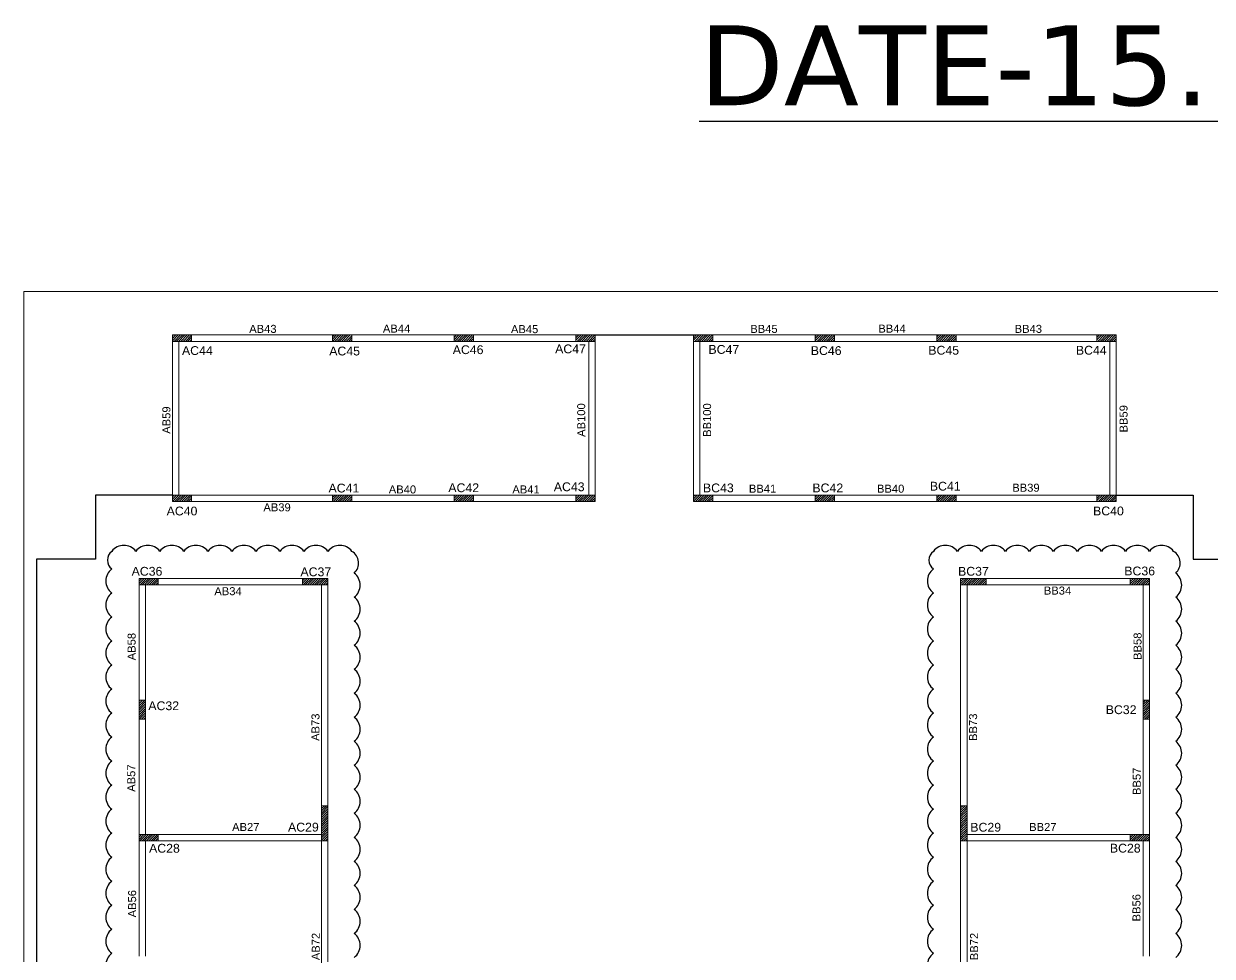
# Model space of a CAD drawing. Header units: metres. Extents: x 325532 to 399782, y -1599007 to -1538150.
# Drawn here: x 325532 to 362652, y -1567267 to -1538150 of the extents above; entities that cross this region are included whole.
import ezdxf
from ezdxf.enums import TextEntityAlignment as Align

# ---------------------------------------------------------------- set-up
doc = ezdxf.new("R2010")
doc.units = ezdxf.units.M
doc.header["$LTSCALE"] = 15
doc.header["$MEASUREMENT"] = 0
for name, color, linetype, lineweight in [('BEAM NO_ASC', 7, 'Continuous', 20), ('BEAM SECTION_ASC', 10, 'Continuous', 9), ('BEAM_ASC', 1, 'Continuous', 20), ('COLUMN STOP_ASC', 122, 'Continuous', 20), ('NEW COLUMN NO._ ASC', 7, 'Continuous', 25), ('VIEWPORT_ASC', 6, 'Continuous', 15)]:
    doc.layers.add(name, color=color, linetype=linetype, lineweight=lineweight)
doc.layers.add('BORDER_ASC', color=4, linetype='Continuous')
doc.styles.add('3 MM', font='verdana.ttf', dxfattribs={"height": 3})
doc.styles.add('STANDERD ASC', font='swiss.ttf', dxfattribs={"height": 250})

msp = doc.modelspace()

# ---------------------------------------------------------------- linework, layer by layer
at = {"layer": 'BEAM SECTION_ASC', "color": 6, "lineweight": -3}
for centre, radius, start, end in [((328657.6, -1554905.2), 468.8, 36.8699, 143.1301), ((329407.6, -1554905.2), 468.8, 36.8699, 143.1301), ((330157.6, -1554905.2), 468.8, 36.8699, 143.1301), ((330907.6, -1554905.2), 468.8, 36.8699, 143.1301), ((331657.6, -1554905.2), 468.8, 36.8699, 143.1301), ((332407.6, -1554905.2), 468.8, 36.8699, 143.1301), ((333157.6, -1554905.2), 468.8, 36.8699, 143.1301), ((333907.6, -1554905.2), 468.8, 36.8699, 143.1301), ((334657.6, -1554905.2), 468.8, 36.8699, 143.1301), ((335407.6, -1554905.2), 468.8, 36.8699, 143.1301), ((354317.6, -1554905.2), 468.8, 36.8699, 143.1301), ((355067.6, -1554905.2), 468.8, 36.8699, 143.1301), ((355817.6, -1554905.2), 468.8, 36.8699, 143.1301), ((356567.6, -1554905.2), 468.8, 36.8699, 143.1301), ((357317.6, -1554905.2), 468.8, 36.8699, 143.1301), ((358067.6, -1554905.2), 468.8, 36.8699, 143.1301), ((358817.6, -1554905.2), 468.8, 36.8699, 143.1301), ((359567.6, -1554905.2), 468.8, 36.8699, 143.1301), ((360317.6, -1554905.2), 468.8, 36.8699, 143.1301), ((361067.6, -1554905.2), 468.8, 36.8699, 143.1301), ((328489.2, -1554899.5), 344.3, 126.8699, 233.1301), ((335561.8, -1554990.4), 427.7, 312.66734, 58.92755), ((354149.2, -1554899.5), 344.3, 126.8699, 233.1301), ((361221.8, -1554990.4), 427.7, 312.66734, 58.92755), ((328563.8, -1555549.9), 468.8, 126.8699, 233.1301), ((335570.5, -1555679.9), 468.8, 306.8699, 53.1301), ((354223.8, -1555549.9), 468.8, 126.8699, 233.1301), ((361230.4, -1555679.9), 468.8, 306.8699, 53.1301), ((328563.8, -1556299.9), 468.8, 126.8699, 233.1301), ((354223.8, -1556299.9), 468.8, 126.8699, 233.1301), ((335570.5, -1556429.9), 468.8, 306.8699, 53.1301), ((361230.4, -1556429.9), 468.8, 306.8699, 53.1301), ((328563.8, -1557049.9), 468.8, 126.8699, 233.1301), ((354223.8, -1557049.9), 468.8, 126.8699, 233.1301), ((335570.5, -1557179.9), 468.8, 306.8699, 53.1301), ((361230.4, -1557179.9), 468.8, 306.8699, 53.1301), ((328563.8, -1557799.9), 468.8, 126.8699, 233.1301), ((354223.8, -1557799.9), 468.8, 126.8699, 233.1301), ((335570.5, -1557929.9), 468.8, 306.8699, 53.1301), ((361230.4, -1557929.9), 468.8, 306.8699, 53.1301), ((328563.8, -1558549.9), 468.8, 126.8699, 233.1301), ((354223.8, -1558549.9), 468.8, 126.8699, 233.1301), ((335570.5, -1558679.9), 468.8, 306.8699, 53.1301), ((361230.4, -1558679.9), 468.8, 306.8699, 53.1301), ((328563.8, -1559299.9), 468.8, 126.8699, 233.1301), ((354223.8, -1559299.9), 468.8, 126.8699, 233.1301), ((335570.5, -1559429.9), 468.8, 306.8699, 53.1301), ((361230.4, -1559429.9), 468.8, 306.8699, 53.1301), ((328563.8, -1560049.9), 468.8, 126.8699, 233.1301), ((354223.8, -1560049.9), 468.8, 126.8699, 233.1301), ((335570.5, -1560179.9), 468.8, 306.8699, 53.1301), ((361230.4, -1560179.9), 468.8, 306.8699, 53.1301), ((328563.8, -1560799.9), 468.8, 126.8699, 233.1301), ((354223.8, -1560799.9), 468.8, 126.8699, 233.1301), ((335570.5, -1560929.9), 468.8, 306.8699, 53.1301), ((361230.4, -1560929.9), 468.8, 306.8699, 53.1301), ((328563.8, -1561549.9), 468.8, 126.8699, 233.1301), ((354223.8, -1561549.9), 468.8, 126.8699, 233.1301), ((335570.5, -1561679.9), 468.8, 306.8699, 53.1301), ((361230.4, -1561679.9), 468.8, 306.8699, 53.1301), ((328563.8, -1562299.9), 468.8, 126.8699, 233.1301), ((354223.8, -1562299.9), 468.8, 126.8699, 233.1301), ((335570.5, -1562429.9), 468.8, 306.8699, 53.1301), ((361230.4, -1562429.9), 468.8, 306.8699, 53.1301), ((328563.8, -1563049.9), 468.8, 126.8699, 233.1301), ((354223.8, -1563049.9), 468.8, 126.8699, 233.1301), ((335570.5, -1563179.9), 468.8, 306.8699, 53.1301), ((361230.4, -1563179.9), 468.8, 306.8699, 53.1301), ((328563.8, -1563799.9), 468.8, 126.8699, 233.1301), ((354223.8, -1563799.9), 468.8, 126.8699, 233.1301), ((335570.5, -1563929.9), 468.8, 306.8699, 53.1301), ((361230.4, -1563929.9), 468.8, 306.8699, 53.1301), ((328563.8, -1564549.9), 468.8, 126.8699, 233.1301), ((354223.8, -1564549.9), 468.8, 126.8699, 233.1301), ((335570.5, -1564679.9), 468.8, 306.8699, 53.1301), ((361230.4, -1564679.9), 468.8, 306.8699, 53.1301), ((328563.8, -1565299.9), 468.8, 126.8699, 233.1301), ((354223.8, -1565299.9), 468.8, 126.8699, 233.1301), ((335570.5, -1565429.9), 468.8, 306.8699, 53.1301), ((361230.4, -1565429.9), 468.8, 306.8699, 53.1301), ((328563.8, -1566049.9), 468.8, 126.8699, 233.1301), ((354223.8, -1566049.9), 468.8, 126.8699, 233.1301), ((335570.5, -1566179.9), 468.8, 306.8699, 53.1301), ((361230.4, -1566179.9), 468.8, 306.8699, 53.1301), ((328563.8, -1566799.9), 468.8, 126.8699, 233.1301), ((354223.8, -1566799.9), 468.8, 126.8699, 233.1301), ((335570.5, -1566929.9), 468.8, 306.8699, 53.1301), ((361230.4, -1566929.9), 468.8, 306.8699, 53.1301), ((328563.8, -1567549.9), 468.8, 126.8699, 233.1301), ((354223.8, -1567549.9), 468.8, 126.8699, 233.1301)]:
    msp.add_arc(centre, radius, start, end, dxfattribs=at)
at = {"layer": 'BEAM_ASC'}
for p, q in [((330776.1, -1547867, -4047.6), (335176.1, -1547867, -4047.6)), ((335776.1, -1547867, -4047.6), (338976.1, -1547867, -4047.6)), ((339576.1, -1547867, -4047.6), (342776.1, -1547867, -4047.6)), ((350251.1, -1547867, -4047.6), (347051.1, -1547867, -4047.6)), ((354051.1, -1547867, -4047.6), (350851.1, -1547867, -4047.6)), ((359051.1, -1547867, -4047.6), (354651.1, -1547867, -4047.6)), ((330176.1, -1552867, -4047.6), (330176.2, -1548067, -4047.6)), ((330376.1, -1552867, -4047.6), (330376.2, -1548067, -4047.6)), ((330776.1, -1548067, -4047.6), (335176.1, -1548067, -4047.6)), ((335776.1, -1548067, -4047.6), (338976.1, -1548067, -4047.6)), ((339576.1, -1548067, -4047.6), (342776.1, -1548067, -4047.6)), ((343176.1, -1548067, -4047.6), (343176.1, -1552867, -4047.6)), ((343376.1, -1548067, -4047.6), (343376.1, -1552867, -4047.6)), ((346451.1, -1548067, -4047.6), (346451.1, -1552867, -4047.6)), ((346651.1, -1548067, -4047.6), (346651.1, -1552867, -4047.6)), ((350251.1, -1548067, -4047.6), (347051.1, -1548067, -4047.6)), ((354051.1, -1548067, -4047.6), (350851.1, -1548067, -4047.6)), ((359051.1, -1548067, -4047.6), (354651.1, -1548067, -4047.6)), ((359451.1, -1552867, -4047.6), (359450.9, -1548067, -4047.6)), ((359651.1, -1552867, -4047.6), (359650.9, -1548067, -4047.6)), ((330767.8, -1553067, -4047.6), (330767.8, -1552867, -4047.6)), ((330767.8, -1552867, -4047.6), (332976.1, -1552867, -4047.6)), ((332976.1, -1553067, -4047.6), (330767.8, -1553067, -4047.6)), ((335176.1, -1552867, -4047.6), (330776.1, -1552867, -4047.6)), ((335176.1, -1553067, -4047.6), (330776.1, -1553067, -4047.6)), ((338976.1, -1552867, -4047.6), (335776.1, -1552867, -4047.6)), ((338976.1, -1553067, -4047.6), (335776.1, -1553067, -4047.6)), ((342776.1, -1552867, -4047.6), (339576.1, -1552867, -4047.6)), ((342776.1, -1553067, -4047.6), (339576.1, -1553067, -4047.6)), ((347051.1, -1552867, -4047.6), (350251.1, -1552867, -4047.6)), ((347051.1, -1553067, -4047.6), (350251.1, -1553067, -4047.6)), ((350851.1, -1552867, -4047.6), (354051.1, -1552867, -4047.6)), ((350851.1, -1553067, -4047.6), (354051.1, -1553067, -4047.6)), ((354651.1, -1552867, -4047.6), (359051.1, -1552867, -4047.6)), ((354651.1, -1553067, -4047.6), (359051.1, -1553067, -4047.6)), ((329133.6, -1559267, -4047.6), (329133.6, -1555667, -4047.6)), ((329333.6, -1559267, -4047.6), (329333.6, -1555667, -4047.6)), ((329733.6, -1555467, -4047.6), (334233.6, -1555467, -4047.6)), ((329733.6, -1555667, -4047.6), (334233.6, -1555667, -4047.6)), ((334833.6, -1562567.1, -4047.6), (334833.6, -1555667, -4047.6)), ((335033.6, -1562567.1, -4047.6), (335033.6, -1555667, -4047.6)), ((354793.6, -1562567.1, -4047.6), (354793.6, -1555667, -4047.6)), ((354993.6, -1562567.1, -4047.6), (354993.6, -1555667, -4047.6)), ((360093.6, -1555467, -4047.6), (355593.5, -1555467, -4047.6)), ((360093.6, -1555667, -4047.6), (355593.5, -1555667, -4047.6)), ((360493.6, -1559267, -4047.6), (360493.6, -1555667, -4047.6)), ((360693.6, -1559267, -4047.6), (360693.6, -1555667, -4047.6)), ((329133.6, -1563467, -4047.6), (329133.6, -1559867, -4047.6)), ((329333.6, -1563467, -4047.6), (329333.6, -1559867, -4047.6)), ((360493.6, -1563467, -4047.6), (360493.6, -1559867, -4047.6)), ((360693.6, -1563467, -4047.6), (360693.6, -1559867, -4047.6)), ((329733.6, -1563467, -4047.6), (334833.6, -1563467, -4047.6)), ((360093.5, -1563467, -4047.6), (354993.6, -1563467, -4047.6)), ((329133.6, -1567267, -4047.6), (329133.6, -1563667, -4047.6)), ((329333.6, -1567267, -4047.6), (329333.6, -1563667, -4047.6)), ((329733.6, -1563667, -4047.6), (334833.6, -1563667, -4047.6)), ((334833.6, -1571467.1, -4047.6), (334833.6, -1563667, -4047.6)), ((335033.6, -1571467.1, -4047.6), (335033.6, -1563667, -4047.6)), ((354793.6, -1571467.1, -4047.6), (354793.6, -1563667, -4047.6)), ((360093.5, -1563667, -4047.6), (354993.6, -1563667, -4047.6)), ((354993.6, -1571467.1, -4047.6), (354993.6, -1563667, -4047.6)), ((360493.6, -1567267, -4047.6), (360493.5, -1563667, -4047.6)), ((360693.6, -1567267, -4047.6), (360693.5, -1563667, -4047.6))]:
    msp.add_line(p, q, dxfattribs=at)
at = {"layer": 'BEAM_ASC', "color": 3, "lineweight": -3}
msp.add_line((332976.1, -1553067, -4047.6), (332976.1, -1553067, -4047.6), dxfattribs=at)
at = {"layer": 'BORDER_ASC', "color": 8, "lineweight": -3}
for p, q in [((343376.1, -1547867, -4047.6), (346451, -1547867, -4047.6)), ((330176.1, -1552867, -4047.6), (327768.6, -1552867, -4047.6)), ((327768.6, -1552867, -4047.6), (327768.6, -1554867, -4047.6)), ((359651, -1552867, -4047.6), (362058.6, -1552867, -4047.6)), ((362058.6, -1552867, -4047.6), (362058.5, -1554867, -4047.6)), ((327768.6, -1554867, -4047.6), (325928.6, -1554867, -4047.6)), ((325928.6, -1554867, -4047.6), (325928.6, -1580267, -4047.6)), ((362058.5, -1554867, -4047.6), (363898.5, -1554867, -4047.6))]:
    msp.add_line(p, q, dxfattribs=at)
at = {"layer": 'COLUMN STOP_ASC', "linetype": 'Continuous'}
for p, q in [((330176.1, -1547904.8, -4047.6), (330213.8, -1547867, -4047.6)), ((330176.1, -1547975.5, -4047.6), (330284.6, -1547867, -4047.6)), ((330176.1, -1548046.2, -4047.6), (330355.3, -1547867, -4047.6)), ((330226, -1548067, -4047.6), (330426, -1547867, -4047.6)), ((330296.7, -1548067, -4047.6), (330496.7, -1547867, -4047.6)), ((330367.4, -1548067, -4047.6), (330567.4, -1547867, -4047.6)), ((330438.1, -1548067, -4047.6), (330638.1, -1547867, -4047.6)), ((330508.8, -1548067, -4047.6), (330708.8, -1547867, -4047.6)), ((330579.5, -1548067, -4047.6), (330776.1, -1547870.5, -4047.6)), ((335176.1, -1547925.2, -4047.6), (335234.3, -1547867, -4047.6)), ((335176.1, -1547995.9, -4047.6), (335305, -1547867, -4047.6)), ((335176.1, -1548066.7, -4047.6), (335375.7, -1547867, -4047.6)), ((335246.4, -1548067, -4047.6), (335446.4, -1547867, -4047.6)), ((335317.1, -1548067, -4047.6), (335517.1, -1547867, -4047.6)), ((335387.8, -1548067, -4047.6), (335587.8, -1547867, -4047.6)), ((335458.5, -1548067, -4047.6), (335658.5, -1547867, -4047.6)), ((335529.3, -1548067, -4047.6), (335729.3, -1547867, -4047.6)), ((338976.1, -1547872.9, -4047.6), (338982, -1547867, -4047.6)), ((338976.1, -1547943.6, -4047.6), (339052.7, -1547867, -4047.6)), ((338976.1, -1548014.3, -4047.6), (339123.4, -1547867, -4047.6)), ((338994.1, -1548067, -4047.6), (339194.1, -1547867, -4047.6)), ((339064.8, -1548067, -4047.6), (339264.8, -1547867, -4047.6)), ((339135.5, -1548067, -4047.6), (339335.5, -1547867, -4047.6)), ((339206.2, -1548067, -4047.6), (339406.2, -1547867, -4047.6)), ((339276.9, -1548067, -4047.6), (339476.9, -1547867, -4047.6)), ((339347.6, -1548067, -4047.6), (339547.6, -1547867, -4047.6)), ((342776.1, -1547891.3, -4047.6), (342800.3, -1547867, -4047.6)), ((342776.1, -1547962, -4047.6), (342871, -1547867, -4047.6)), ((342776.1, -1548032.7, -4047.6), (342941.8, -1547867, -4047.6)), ((342812.5, -1548067, -4047.6), (343012.5, -1547867, -4047.6)), ((342883.2, -1548067, -4047.6), (343083.2, -1547867, -4047.6)), ((342953.9, -1548067, -4047.6), (343153.9, -1547867, -4047.6)), ((343024.6, -1548067, -4047.6), (343224.6, -1547867, -4047.6)), ((343095.3, -1548067, -4047.6), (343295.3, -1547867, -4047.6)), ((343166, -1548067, -4047.6), (343366, -1547867, -4047.6)), ((346451, -1547893.2, -4047.6), (346477.3, -1547867, -4047.6)), ((346451, -1547964, -4047.6), (346548, -1547867, -4047.6)), ((346451, -1548034.7, -4047.6), (346618.7, -1547867, -4047.6)), ((346489.4, -1548067, -4047.6), (346689.4, -1547867, -4047.6)), ((346560.1, -1548067, -4047.6), (346760.1, -1547867, -4047.6)), ((346630.8, -1548067, -4047.6), (346830.8, -1547867, -4047.6)), ((346701.5, -1548067, -4047.6), (346901.5, -1547867, -4047.6)), ((346772.3, -1548067, -4047.6), (346972.3, -1547867, -4047.6)), ((346843, -1548067, -4047.6), (347043, -1547867, -4047.6)), ((350251, -1547911.6, -4047.6), (350295.7, -1547867, -4047.6)), ((350251, -1547982.3, -4047.6), (350366.4, -1547867, -4047.6)), ((350251, -1548053, -4047.6), (350437.1, -1547867, -4047.6)), ((350307.8, -1548067, -4047.6), (350507.8, -1547867, -4047.6)), ((350378.5, -1548067, -4047.6), (350578.5, -1547867, -4047.6)), ((350449.2, -1548067, -4047.6), (350649.2, -1547867, -4047.6)), ((350519.9, -1548067, -4047.6), (350719.9, -1547867, -4047.6)), ((350590.6, -1548067, -4047.6), (350790.6, -1547867, -4047.6)), ((350661.3, -1548067, -4047.6), (350851, -1547877.3, -4047.6)), ((354051, -1547930, -4047.6), (354114, -1547867, -4047.6)), ((354051, -1548000.7, -4047.6), (354184.7, -1547867, -4047.6)), ((354055.5, -1548067, -4047.6), (354255.5, -1547867, -4047.6)), ((354126.2, -1548067, -4047.6), (354326.2, -1547867, -4047.6)), ((354196.9, -1548067, -4047.6), (354396.9, -1547867, -4047.6)), ((354267.6, -1548067, -4047.6), (354467.6, -1547867, -4047.6)), ((354338.3, -1548067, -4047.6), (354538.3, -1547867, -4047.6)), ((354409, -1548067, -4047.6), (354609, -1547867, -4047.6)), ((359051.1, -1547879.7, -4047.6), (359063.8, -1547867, -4047.6)), ((359051.1, -1547950.4, -4047.6), (359134.5, -1547867, -4047.6)), ((359051.1, -1548021.2, -4047.6), (359205.2, -1547867, -4047.6)), ((359075.9, -1548067, -4047.6), (359275.9, -1547867, -4047.6)), ((359146.6, -1548067, -4047.6), (359346.6, -1547867, -4047.6)), ((359217.3, -1548067, -4047.6), (359417.3, -1547867, -4047.6)), ((359288.1, -1548067, -4047.6), (359488.1, -1547867, -4047.6)), ((359358.8, -1548067, -4047.6), (359558.8, -1547867, -4047.6)), ((359429.5, -1548067, -4047.6), (359629.5, -1547867, -4047.6)), ((330650.2, -1548067, -4047.6), (330776.1, -1547941.2, -4047.6)), ((330721, -1548067, -4047.6), (330776.1, -1548011.9, -4047.6)), ((335600, -1548067, -4047.6), (335776.1, -1547890.9, -4047.6)), ((335670.7, -1548067, -4047.6), (335776.1, -1547961.6, -4047.6)), ((335741.4, -1548067, -4047.6), (335776.1, -1548032.3, -4047.6)), ((339418.3, -1548067, -4047.6), (339576.1, -1547909.3, -4047.6)), ((339489.1, -1548067, -4047.6), (339576.1, -1547980, -4047.6)), ((339559.8, -1548067, -4047.6), (339576.1, -1548050.7, -4047.6)), ((343236.7, -1548067, -4047.6), (343376.1, -1547927.7, -4047.6)), ((343307.4, -1548067, -4047.6), (343376.1, -1547998.4, -4047.6)), ((346913.7, -1548067, -4047.6), (347051, -1547929.6, -4047.6)), ((346984.4, -1548067, -4047.6), (347051, -1548000.4, -4047.6)), ((350732.1, -1548067, -4047.6), (350851, -1547948, -4047.6)), ((350802.8, -1548067, -4047.6), (350851, -1548018.7, -4047.6)), ((354479.7, -1548067, -4047.6), (354651, -1547895.7, -4047.6)), ((354550.4, -1548067, -4047.6), (354651, -1547966.4, -4047.6)), ((354621.1, -1548067, -4047.6), (354651, -1548037.1, -4047.6)), ((359500.2, -1548067, -4047.6), (359651.1, -1547916.1, -4047.6)), ((359570.9, -1548067, -4047.6), (359651.1, -1547986.8, -4047.6)), ((359641.6, -1548067, -4047.6), (359651.1, -1548057.6, -4047.6)), ((330176.1, -1552925.2, -4047.6), (330234.3, -1552867, -4047.6)), ((330176.1, -1552995.9, -4047.6), (330305, -1552867, -4047.6)), ((330176.1, -1553066.7, -4047.6), (330375.7, -1552867, -4047.6)), ((330246.4, -1553067, -4047.6), (330446.4, -1552867, -4047.6)), ((330317.2, -1553067, -4047.6), (330517.2, -1552867, -4047.6)), ((330387.9, -1553067, -4047.6), (330587.9, -1552867, -4047.6)), ((330458.6, -1553067, -4047.6), (330658.6, -1552867, -4047.6)), ((330529.3, -1553067, -4047.6), (330729.3, -1552867, -4047.6)), ((330600, -1553067, -4047.6), (330776.1, -1552890.9, -4047.6)), ((330670.7, -1553067, -4047.6), (330776.1, -1552961.6, -4047.6)), ((330741.4, -1553067, -4047.6), (330776.1, -1553032.3, -4047.6)), ((335176.1, -1552875, -4047.6), (335184, -1552867, -4047.6)), ((335176.1, -1552945.7, -4047.6), (335254.8, -1552867, -4047.6)), ((335176.1, -1553016.4, -4047.6), (335325.5, -1552867, -4047.6)), ((335196.2, -1553067, -4047.6), (335396.2, -1552867, -4047.6)), ((335266.9, -1553067, -4047.6), (335466.9, -1552867, -4047.6)), ((335337.6, -1553067, -4047.6), (335537.6, -1552867, -4047.6)), ((335408.3, -1553067, -4047.6), (335608.3, -1552867, -4047.6)), ((335479, -1553067, -4047.6), (335679, -1552867, -4047.6)), ((335549.7, -1553067, -4047.6), (335749.7, -1552867, -4047.6)), ((335620.4, -1553067, -4047.6), (335776.1, -1552911.4, -4047.6)), ((335691.2, -1553067, -4047.6), (335776.1, -1552982.1, -4047.6)), ((335761.9, -1553067, -4047.6), (335776.1, -1553052.8, -4047.6)), ((338976.1, -1552893.4, -4047.6), (339002.4, -1552867, -4047.6)), ((338976.1, -1552964.1, -4047.6), (339073.1, -1552867, -4047.6)), ((338976.1, -1553034.8, -4047.6), (339143.9, -1552867, -4047.6)), ((339014.6, -1553067, -4047.6), (339214.6, -1552867, -4047.6)), ((339085.3, -1553067, -4047.6), (339285.3, -1552867, -4047.6)), ((339156, -1553067, -4047.6), (339356, -1552867, -4047.6)), ((339226.7, -1553067, -4047.6), (339426.7, -1552867, -4047.6)), ((339297.4, -1553067, -4047.6), (339497.4, -1552867, -4047.6)), ((339368.1, -1553067, -4047.6), (339568.1, -1552867, -4047.6)), ((339438.8, -1553067, -4047.6), (339576.1, -1552929.8, -4047.6)), ((339509.5, -1553067, -4047.6), (339576.1, -1553000.5, -4047.6)), ((342776.1, -1552911.7, -4047.6), (342820.8, -1552867, -4047.6)), ((342776.1, -1552982.4, -4047.6), (342891.5, -1552867, -4047.6)), ((342776.1, -1553053.2, -4047.6), (342962.2, -1552867, -4047.6)), ((342832.9, -1553067, -4047.6), (343032.9, -1552867, -4047.6)), ((342903.6, -1553067, -4047.6), (343103.6, -1552867, -4047.6)), ((342974.3, -1553067, -4047.6), (343174.3, -1552867, -4047.6)), ((343045.1, -1553067, -4047.6), (343245.1, -1552867, -4047.6)), ((343115.8, -1553067, -4047.6), (343315.8, -1552867, -4047.6)), ((343186.5, -1553067, -4047.6), (343376.1, -1552877.4, -4047.6)), ((343257.2, -1553067, -4047.6), (343376.1, -1552948.1, -4047.6)), ((343327.9, -1553067, -4047.6), (343376.1, -1553018.8, -4047.6)), ((346451.1, -1552913.7, -4047.6), (346497.8, -1552867, -4047.6)), ((346451.1, -1552984.4, -4047.6), (346568.5, -1552867, -4047.6)), ((346451.1, -1553055.1, -4047.6), (346639.2, -1552867, -4047.6)), ((346509.9, -1553067, -4047.6), (346709.9, -1552867, -4047.6)), ((346580.6, -1553067, -4047.6), (346780.6, -1552867, -4047.6)), ((346651.3, -1553067, -4047.6), (346851.3, -1552867, -4047.6)), ((346722, -1553067, -4047.6), (346922, -1552867, -4047.6)), ((346792.7, -1553067, -4047.6), (346992.7, -1552867, -4047.6)), ((346863.4, -1553067, -4047.6), (347051.1, -1552879.4, -4047.6)), ((346934.2, -1553067, -4047.6), (347051.1, -1552950.1, -4047.6)), ((347004.9, -1553067, -4047.6), (347051.1, -1553020.8, -4047.6)), ((350251.1, -1552932.1, -4047.6), (350316.1, -1552867, -4047.6)), ((350251.1, -1553002.8, -4047.6), (350386.8, -1552867, -4047.6)), ((350257.6, -1553067, -4047.6), (350457.6, -1552867, -4047.6)), ((350328.3, -1553067, -4047.6), (350528.3, -1552867, -4047.6)), ((350399, -1553067, -4047.6), (350599, -1552867, -4047.6)), ((350469.7, -1553067, -4047.6), (350669.7, -1552867, -4047.6)), ((350540.4, -1553067, -4047.6), (350740.4, -1552867, -4047.6)), ((350611.1, -1553067, -4047.6), (350811.1, -1552867, -4047.6)), ((350681.8, -1553067, -4047.6), (350851.1, -1552897.8, -4047.6)), ((350752.5, -1553067, -4047.6), (350851.1, -1552968.5, -4047.6)), ((350823.2, -1553067, -4047.6), (350851.1, -1553039.2, -4047.6)), ((354051.1, -1552879.7, -4047.6), (354063.8, -1552867, -4047.6)), ((354051.1, -1552950.4, -4047.6), (354134.5, -1552867, -4047.6)), ((354051.1, -1553021.2, -4047.6), (354205.2, -1552867, -4047.6)), ((354075.9, -1553067, -4047.6), (354275.9, -1552867, -4047.6)), ((354146.6, -1553067, -4047.6), (354346.6, -1552867, -4047.6)), ((354217.3, -1553067, -4047.6), (354417.3, -1552867, -4047.6)), ((354288.1, -1553067, -4047.6), (354488.1, -1552867, -4047.6)), ((354358.8, -1553067, -4047.6), (354558.8, -1552867, -4047.6)), ((354429.5, -1553067, -4047.6), (354629.5, -1552867, -4047.6)), ((354500.2, -1553067, -4047.6), (354651.1, -1552916.1, -4047.6)), ((354570.9, -1553067, -4047.6), (354651.1, -1552986.8, -4047.6)), ((354641.6, -1553067, -4047.6), (354651.1, -1553057.6, -4047.6)), ((359051.1, -1552900.2, -4047.6), (359084.3, -1552867, -4047.6)), ((359051.1, -1552970.9, -4047.6), (359155, -1552867, -4047.6)), ((359051.1, -1553041.6, -4047.6), (359225.7, -1552867, -4047.6)), ((359096.4, -1553067, -4047.6), (359296.4, -1552867, -4047.6)), ((359167.1, -1553067, -4047.6), (359367.1, -1552867, -4047.6)), ((359237.8, -1553067, -4047.6), (359437.8, -1552867, -4047.6)), ((359308.5, -1553067, -4047.6), (359508.5, -1552867, -4047.6)), ((359379.2, -1553067, -4047.6), (359579.2, -1552867, -4047.6)), ((359449.9, -1553067, -4047.6), (359649.9, -1552867, -4047.6)), ((359520.7, -1553067, -4047.6), (359651.1, -1552936.6, -4047.6)), ((359591.4, -1553067, -4047.6), (359651.1, -1553007.3, -4047.6)), ((329133.6, -1555485.7, -4047.6), (329152.2, -1555467, -4047.6)), ((329133.6, -1555556.4, -4047.6), (329222.9, -1555467, -4047.6)), ((329133.6, -1555627.1, -4047.6), (329293.7, -1555467, -4047.6)), ((329164.4, -1555667, -4047.6), (329364.4, -1555467, -4047.6)), ((329235.1, -1555667, -4047.6), (329435.1, -1555467, -4047.6)), ((329305.8, -1555667, -4047.6), (329505.8, -1555467, -4047.6)), ((329376.5, -1555667, -4047.6), (329576.5, -1555467, -4047.6)), ((329447.2, -1555667, -4047.6), (329647.2, -1555467, -4047.6)), ((329517.9, -1555667, -4047.6), (329717.9, -1555467, -4047.6)), ((329588.6, -1555667, -4047.6), (329733.6, -1555522.1, -4047.6)), ((329659.3, -1555667, -4047.6), (329733.6, -1555592.8, -4047.6)), ((329730.1, -1555667, -4047.6), (329733.6, -1555663.5, -4047.6)), ((334233.6, -1555476.8, -4047.6), (334243.4, -1555467, -4047.6)), ((334233.6, -1555547.5, -4047.6), (334314.1, -1555467, -4047.6)), ((334233.6, -1555618.2, -4047.6), (334384.8, -1555467, -4047.6)), ((334255.5, -1555667, -4047.6), (334455.5, -1555467, -4047.6)), ((334326.2, -1555667, -4047.6), (334526.2, -1555467, -4047.6)), ((334397, -1555667, -4047.6), (334597, -1555467, -4047.6)), ((334467.7, -1555667, -4047.6), (334667.7, -1555467, -4047.6)), ((334538.4, -1555667, -4047.6), (334738.4, -1555467, -4047.6)), ((334609.1, -1555667, -4047.6), (334809.1, -1555467, -4047.6)), ((334679.8, -1555667, -4047.6), (334879.8, -1555467, -4047.6)), ((334750.5, -1555667, -4047.6), (334950.5, -1555467, -4047.6)), ((334821.2, -1555667, -4047.6), (335021.2, -1555467, -4047.6)), ((334891.9, -1555667, -4047.6), (335033.6, -1555525.3, -4047.6)), ((334962.6, -1555667, -4047.6), (335033.6, -1555596.1, -4047.6)), ((335033.4, -1555667, -4047.6), (335033.6, -1555666.8, -4047.6)), ((354793.5, -1555493.7, -4047.6), (354820.2, -1555467, -4047.6)), ((354793.5, -1555564.4, -4047.6), (354890.9, -1555467, -4047.6)), ((354793.5, -1555635.1, -4047.6), (354961.6, -1555467, -4047.6)), ((354832.3, -1555667, -4047.6), (355032.3, -1555467, -4047.6)), ((354903, -1555667, -4047.6), (355103, -1555467, -4047.6)), ((354973.7, -1555667, -4047.6), (355173.7, -1555467, -4047.6)), ((355044.5, -1555667, -4047.6), (355244.5, -1555467, -4047.6)), ((355115.2, -1555667, -4047.6), (355315.2, -1555467, -4047.6)), ((355185.9, -1555667, -4047.6), (355385.9, -1555467, -4047.6)), ((355256.6, -1555667, -4047.6), (355456.6, -1555467, -4047.6)), ((355327.3, -1555667, -4047.6), (355527.3, -1555467, -4047.6)), ((355398, -1555667, -4047.6), (355593.5, -1555471.5, -4047.6)), ((355468.7, -1555667, -4047.6), (355593.5, -1555542.2, -4047.6)), ((355539.4, -1555667, -4047.6), (355593.5, -1555612.9, -4047.6)), ((360093.6, -1555496.9, -4047.6), (360123.5, -1555467, -4047.6)), ((360093.6, -1555567.6, -4047.6), (360194.2, -1555467, -4047.6)), ((360093.6, -1555638.4, -4047.6), (360264.9, -1555467, -4047.6)), ((360135.6, -1555667, -4047.6), (360335.6, -1555467, -4047.6)), ((360206.4, -1555667, -4047.6), (360406.4, -1555467, -4047.6)), ((360277.1, -1555667, -4047.6), (360477.1, -1555467, -4047.6)), ((360347.8, -1555667, -4047.6), (360547.8, -1555467, -4047.6)), ((360418.5, -1555667, -4047.6), (360618.5, -1555467, -4047.6)), ((360489.2, -1555667, -4047.6), (360689.2, -1555467, -4047.6)), ((360559.9, -1555667, -4047.6), (360693.6, -1555533.3, -4047.6)), ((360630.6, -1555667, -4047.6), (360693.6, -1555604, -4047.6)), ((329133.6, -1559304, -4047.6), (329170.6, -1559267, -4047.6)), ((329133.6, -1559374.7, -4047.6), (329241.3, -1559267, -4047.6)), ((329133.6, -1559445.5, -4047.6), (329312, -1559267, -4047.6)), ((329133.6, -1559516.2, -4047.6), (329333.6, -1559316.2, -4047.6)), ((329133.6, -1559586.9, -4047.6), (329333.6, -1559386.9, -4047.6)), ((360493.6, -1559268.9, -4047.6), (360495.4, -1559267, -4047.6)), ((360493.6, -1559339.6, -4047.6), (360566.1, -1559267, -4047.6)), ((360493.6, -1559410.3, -4047.6), (360636.8, -1559267, -4047.6)), ((360493.6, -1559481, -4047.6), (360693.6, -1559281, -4047.6)), ((360493.6, -1559551.7, -4047.6), (360693.6, -1559351.7, -4047.6)), ((329133.6, -1559657.6, -4047.6), (329333.6, -1559457.6, -4047.6)), ((329133.6, -1559728.3, -4047.6), (329333.6, -1559528.3, -4047.6)), ((329133.6, -1559799, -4047.6), (329333.6, -1559599, -4047.6)), ((329136.3, -1559867, -4047.6), (329333.6, -1559669.7, -4047.6)), ((329207, -1559867, -4047.6), (329333.6, -1559740.4, -4047.6)), ((360493.6, -1559622.4, -4047.6), (360693.6, -1559422.4, -4047.6)), ((360493.6, -1559693.1, -4047.6), (360693.6, -1559493.1, -4047.6)), ((360493.6, -1559763.8, -4047.6), (360693.6, -1559563.8, -4047.6)), ((360493.6, -1559834.6, -4047.6), (360693.6, -1559634.6, -4047.6)), ((360531.8, -1559867, -4047.6), (360693.6, -1559705.3, -4047.6)), ((329277.7, -1559867, -4047.6), (329333.6, -1559811.1, -4047.6)), ((360602.5, -1559867, -4047.6), (360693.6, -1559776, -4047.6)), ((360673.2, -1559867, -4047.6), (360693.6, -1559846.7, -4047.6)), ((334833.6, -1562584.3, -4047.6), (334850.8, -1562567, -4047.6)), ((334833.6, -1562655, -4047.6), (334921.6, -1562567, -4047.6)), ((334833.6, -1562725.7, -4047.6), (334992.3, -1562567, -4047.6)), ((334833.6, -1562796.4, -4047.6), (335033.6, -1562596.4, -4047.6)), ((334833.6, -1562867.1, -4047.6), (335033.6, -1562667.1, -4047.6)), ((354793.6, -1562635.4, -4047.6), (354862, -1562567, -4047.6)), ((354793.6, -1562706.1, -4047.6), (354932.7, -1562567, -4047.6)), ((354793.6, -1562776.8, -4047.6), (354993.6, -1562576.8, -4047.6)), ((354793.6, -1562847.6, -4047.6), (354993.6, -1562647.6, -4047.6)), ((354793.6, -1562918.3, -4047.6), (354993.6, -1562718.3, -4047.6)), ((334833.6, -1562937.8, -4047.6), (335033.6, -1562737.8, -4047.6)), ((334833.6, -1563008.6, -4047.6), (335033.6, -1562808.6, -4047.6)), ((334833.6, -1563079.3, -4047.6), (335033.6, -1562879.3, -4047.6)), ((334833.6, -1563150, -4047.6), (335033.6, -1562950, -4047.6)), ((334833.6, -1563220.7, -4047.6), (335033.6, -1563020.7, -4047.6)), ((334833.6, -1563291.4, -4047.6), (335033.6, -1563091.4, -4047.6)), ((354793.6, -1562989, -4047.6), (354993.6, -1562789, -4047.6)), ((354793.6, -1563059.7, -4047.6), (354993.6, -1562859.7, -4047.6)), ((354793.6, -1563130.4, -4047.6), (354993.6, -1562930.4, -4047.6)), ((354793.6, -1563201.1, -4047.6), (354993.6, -1563001.1, -4047.6)), ((354793.6, -1563271.8, -4047.6), (354993.6, -1563071.8, -4047.6)), ((329133.6, -1563475.9, -4047.6), (329142.5, -1563467, -4047.6)), ((329133.6, -1563546.7, -4047.6), (329213.3, -1563467, -4047.6)), ((329133.6, -1563617.4, -4047.6), (329284, -1563467, -4047.6)), ((329154.7, -1563667, -4047.6), (329354.7, -1563467, -4047.6)), ((329225.4, -1563667, -4047.6), (329425.4, -1563467, -4047.6)), ((329296.1, -1563667, -4047.6), (329496.1, -1563467, -4047.6)), ((329366.8, -1563667, -4047.6), (329566.8, -1563467, -4047.6)), ((329437.5, -1563667, -4047.6), (329637.5, -1563467, -4047.6)), ((329508.2, -1563667, -4047.6), (329708.2, -1563467, -4047.6)), ((334833.6, -1563362.1, -4047.6), (335033.6, -1563162.1, -4047.6)), ((334833.6, -1563432.8, -4047.6), (335033.6, -1563232.8, -4047.6)), ((334833.6, -1563503.5, -4047.6), (335033.6, -1563303.5, -4047.6)), ((334833.6, -1563574.2, -4047.6), (335033.6, -1563374.2, -4047.6)), ((334833.6, -1563645, -4047.6), (335033.6, -1563445, -4047.6)), ((354793.6, -1563342.5, -4047.6), (354993.6, -1563142.5, -4047.6)), ((354793.6, -1563413.2, -4047.6), (354993.6, -1563213.2, -4047.6)), ((354793.6, -1563483.9, -4047.6), (354993.6, -1563283.9, -4047.6)), ((354793.6, -1563554.7, -4047.6), (354993.6, -1563354.7, -4047.6)), ((354793.6, -1563625.4, -4047.6), (354993.6, -1563425.4, -4047.6)), ((360093.6, -1563487.3, -4047.6), (360113.8, -1563467, -4047.6)), ((360093.6, -1563558, -4047.6), (360184.5, -1563467, -4047.6)), ((360093.6, -1563628.7, -4047.6), (360255.2, -1563467, -4047.6)), ((360126, -1563667, -4047.6), (360326, -1563467, -4047.6)), ((360196.7, -1563667, -4047.6), (360396.7, -1563467, -4047.6)), ((360267.4, -1563667, -4047.6), (360467.4, -1563467, -4047.6)), ((360338.1, -1563667, -4047.6), (360538.1, -1563467, -4047.6)), ((360408.8, -1563667, -4047.6), (360608.8, -1563467, -4047.6)), ((360479.5, -1563667, -4047.6), (360679.5, -1563467, -4047.6)), ((329578.9, -1563667, -4047.6), (329733.6, -1563512.3, -4047.6)), ((329649.7, -1563667, -4047.6), (329733.6, -1563583.1, -4047.6)), ((329720.4, -1563667, -4047.6), (329733.6, -1563653.8, -4047.6)), ((334882.2, -1563667, -4047.6), (335033.6, -1563515.7, -4047.6)), ((334952.9, -1563667, -4047.6), (335033.6, -1563586.4, -4047.6)), ((335023.6, -1563667, -4047.6), (335033.6, -1563657.1, -4047.6)), ((354822.6, -1563667, -4047.6), (354993.6, -1563496.1, -4047.6)), ((354893.3, -1563667, -4047.6), (354993.6, -1563566.8, -4047.6)), ((354964.1, -1563667, -4047.6), (354993.6, -1563637.5, -4047.6)), ((360550.2, -1563667, -4047.6), (360693.6, -1563523.7, -4047.6)), ((360620.9, -1563667, -4047.6), (360693.6, -1563594.4, -4047.6)), ((360691.6, -1563667, -4047.6), (360693.6, -1563665.1, -4047.6))]:
    msp.add_line(p, q, dxfattribs=at)
at = {"layer": 'COLUMN STOP_ASC'}
for p, q in [((330776.1, -1547867, -4047.6), (330176.1, -1547867, -4047.6)), ((330176.1, -1547867, -4047.6), (330176.1, -1548067, -4047.6)), ((330776.1, -1548067, -4047.6), (330776.1, -1547867, -4047.6)), ((335776.1, -1547867, -4047.6), (335176.1, -1547867, -4047.6)), ((335176.1, -1547867, -4047.6), (335176.1, -1548067, -4047.6)), ((335776.1, -1548067, -4047.6), (335776.1, -1547867, -4047.6)), ((338976.1, -1548067, -4047.6), (338976.1, -1547867, -4047.6)), ((338976.1, -1547867, -4047.6), (339576.1, -1547867, -4047.6)), ((339576.1, -1547867, -4047.6), (339576.1, -1548067, -4047.6)), ((342776.1, -1548067, -4047.6), (342776.1, -1547867, -4047.6)), ((342776.1, -1547867, -4047.6), (343376.1, -1547867, -4047.6)), ((343376.1, -1547867, -4047.6), (343376.1, -1548067, -4047.6)), ((347051, -1547867, -4047.6), (346451, -1547867, -4047.6)), ((346451, -1547867, -4047.6), (346451, -1548067, -4047.6)), ((347051, -1548067, -4047.6), (347051, -1547867, -4047.6)), ((350851, -1547867, -4047.6), (350251, -1547867, -4047.6)), ((350251, -1547867, -4047.6), (350251, -1548067, -4047.6)), ((350851, -1548067, -4047.6), (350851, -1547867, -4047.6)), ((354051, -1548067, -4047.6), (354051, -1547867, -4047.6)), ((354051, -1547867, -4047.6), (354651, -1547867, -4047.6)), ((354651, -1547867, -4047.6), (354651, -1548067, -4047.6)), ((359051.1, -1548067, -4047.6), (359051.1, -1547867, -4047.6)), ((359051.1, -1547867, -4047.6), (359651.1, -1547867, -4047.6)), ((359651.1, -1547867, -4047.6), (359651.1, -1548067, -4047.6)), ((330176.1, -1548067, -4047.6), (330776.1, -1548067, -4047.6)), ((335176.1, -1548067, -4047.6), (335776.1, -1548067, -4047.6)), ((339576.1, -1548067, -4047.6), (338976.1, -1548067, -4047.6)), ((343376.1, -1548067, -4047.6), (342776.1, -1548067, -4047.6)), ((346451, -1548067, -4047.6), (347051, -1548067, -4047.6)), ((350251, -1548067, -4047.6), (350851, -1548067, -4047.6)), ((354651, -1548067, -4047.6), (354051, -1548067, -4047.6)), ((359651.1, -1548067, -4047.6), (359051.1, -1548067, -4047.6)), ((330776.1, -1552867, -4047.6), (330176.1, -1552867, -4047.6)), ((330176.1, -1552867, -4047.6), (330176.1, -1553067, -4047.6)), ((330176.1, -1553067, -4047.6), (330776.1, -1553067, -4047.6)), ((330776.1, -1553067, -4047.6), (330776.1, -1552867, -4047.6)), ((335776.1, -1552867, -4047.6), (335176.1, -1552867, -4047.6)), ((335176.1, -1552867, -4047.6), (335176.1, -1553067, -4047.6)), ((335176.1, -1553067, -4047.6), (335776.1, -1553067, -4047.6)), ((335776.1, -1553067, -4047.6), (335776.1, -1552867, -4047.6)), ((338976.1, -1553067, -4047.6), (338976.1, -1552867, -4047.6)), ((338976.1, -1552867, -4047.6), (339576.1, -1552867, -4047.6)), ((339576.1, -1553067, -4047.6), (338976.1, -1553067, -4047.6)), ((339576.1, -1552867, -4047.6), (339576.1, -1553067, -4047.6)), ((342776.1, -1553067, -4047.6), (342776.1, -1552867, -4047.6)), ((342776.1, -1552867, -4047.6), (343376.1, -1552867, -4047.6)), ((343376.1, -1553067, -4047.6), (342776.1, -1553067, -4047.6)), ((343376.1, -1552867, -4047.6), (343376.1, -1553067, -4047.6)), ((347051.1, -1552867, -4047.6), (346451.1, -1552867, -4047.6)), ((346451.1, -1552867, -4047.6), (346451.1, -1553067, -4047.6)), ((346451.1, -1553067, -4047.6), (347051.1, -1553067, -4047.6)), ((347051.1, -1553067, -4047.6), (347051.1, -1552867, -4047.6)), ((350851.1, -1552867, -4047.6), (350251.1, -1552867, -4047.6)), ((350251.1, -1552867, -4047.6), (350251.1, -1553067, -4047.6)), ((350251.1, -1553067, -4047.6), (350851.1, -1553067, -4047.6)), ((350851.1, -1553067, -4047.6), (350851.1, -1552867, -4047.6)), ((354051.1, -1553067, -4047.6), (354051.1, -1552867, -4047.6)), ((354051.1, -1552867, -4047.6), (354651.1, -1552867, -4047.6)), ((354651.1, -1553067, -4047.6), (354051.1, -1553067, -4047.6)), ((354651.1, -1552867, -4047.6), (354651.1, -1553067, -4047.6)), ((359051.1, -1553067, -4047.6), (359051.1, -1552867, -4047.6)), ((359051.1, -1552867, -4047.6), (359651.1, -1552867, -4047.6)), ((359651.1, -1553067, -4047.6), (359051.1, -1553067, -4047.6)), ((359651.1, -1552867, -4047.6), (359651.1, -1553067, -4047.6)), ((329733.6, -1555467, -4047.6), (329133.6, -1555467, -4047.6)), ((329133.6, -1555467, -4047.6), (329133.6, -1555667, -4047.6)), ((329133.6, -1555667, -4047.6), (329733.6, -1555667, -4047.6)), ((329733.6, -1555667, -4047.6), (329733.6, -1555467, -4047.6)), ((335033.6, -1555467, -4047.6), (334233.6, -1555467, -4047.6)), ((334233.6, -1555467, -4047.6), (334233.6, -1555667, -4047.6)), ((334233.6, -1555667, -4047.6), (335033.6, -1555667, -4047.6)), ((335033.6, -1555667, -4047.6), (335033.6, -1555467, -4047.6)), ((355593.5, -1555467, -4047.6), (354793.5, -1555467, -4047.6)), ((354793.5, -1555467, -4047.6), (354793.5, -1555667, -4047.6)), ((354793.5, -1555667, -4047.6), (355593.5, -1555667, -4047.6)), ((355593.5, -1555667, -4047.6), (355593.5, -1555467, -4047.6)), ((360693.6, -1555467, -4047.6), (360093.6, -1555467, -4047.6)), ((360093.6, -1555467, -4047.6), (360093.6, -1555667, -4047.6)), ((360093.6, -1555667, -4047.6), (360693.6, -1555667, -4047.6)), ((360693.6, -1555667, -4047.6), (360693.6, -1555467, -4047.6)), ((329333.6, -1559267, -4047.6), (329133.6, -1559267, -4047.6)), ((329133.6, -1559267, -4047.6), (329133.6, -1559867, -4047.6)), ((329333.6, -1559867, -4047.6), (329333.6, -1559267, -4047.6)), ((360693.6, -1559267, -4047.6), (360493.6, -1559267, -4047.6)), ((360493.6, -1559267, -4047.6), (360493.6, -1559867, -4047.6)), ((360693.6, -1559867, -4047.6), (360693.6, -1559267, -4047.6)), ((329133.6, -1559867, -4047.6), (329333.6, -1559867, -4047.6)), ((360493.6, -1559867, -4047.6), (360693.6, -1559867, -4047.6)), ((335033.6, -1562567, -4047.6), (334833.6, -1562567, -4047.6)), ((334833.6, -1562567, -4047.6), (334833.6, -1563667, -4047.6)), ((335033.6, -1563667, -4047.6), (335033.6, -1562567, -4047.6)), ((354993.6, -1562567, -4047.6), (354793.6, -1562567, -4047.6)), ((354793.6, -1562567, -4047.6), (354793.6, -1563667, -4047.6)), ((354993.6, -1563667, -4047.6), (354993.6, -1562567, -4047.6)), ((329733.6, -1563467, -4047.6), (329133.6, -1563467, -4047.6)), ((329133.6, -1563467, -4047.6), (329133.6, -1563667, -4047.6)), ((329733.6, -1563667, -4047.6), (329733.6, -1563467, -4047.6)), ((360693.6, -1563467, -4047.6), (360093.6, -1563467, -4047.6)), ((360093.6, -1563467, -4047.6), (360093.6, -1563667, -4047.6)), ((360693.6, -1563667, -4047.6), (360693.6, -1563467, -4047.6)), ((329133.6, -1563667, -4047.6), (329733.6, -1563667, -4047.6)), ((334833.6, -1563667, -4047.6), (335033.6, -1563667, -4047.6)), ((354793.6, -1563667, -4047.6), (354993.6, -1563667, -4047.6)), ((360093.6, -1563667, -4047.6), (360693.6, -1563667, -4047.6))]:
    msp.add_line(p, q, dxfattribs=at)
at = {"layer": 'VIEWPORT_ASC'}
for p, q in [((325532.3, -1546506.5), (399782.3, -1546506.5)), ((325532.3, -1599006.5), (325532.3, -1546506.5))]:
    msp.add_line(p, q, dxfattribs=at)

# ---------------------------------------------------------------- texts
at = {"color": 4, "style": '3 MM'}
msp.add_text('%%UDATE-15.12.2023', height=2500, dxfattribs=at).set_placement((346631.8, -1540695.2, 4047.6))
at = {"layer": 'BEAM NO_ASC', "style": 'STANDERD ASC'}
for s, rotation, p in [('AB43', 0, (333001.2, -1547876.8, -4047.6)), ('AB44', 0, (337176.2, -1547869.3, -4047.6)), ('AB45', 0, (341176.1, -1547885.2, -4047.6)), ('BB45', 360, (348651.1, -1547878.4, -4047.6)), ('BB44', 360, (352650.9, -1547869.3, -4047.6)), ('BB43', 360, (356908.9, -1547876.8, -4047.6)), ('AB100', 90, (343142.5, -1550525.3, -4047.6)), ('BB100', 90, (347074.4, -1550525.3, -4047.6)), ('BB59', 90, (360082.6, -1550484.6, -4047.6)), ('AB59', 90, (330186.9, -1550525.3, -4047.6)), ('AB40', 0, (337359.8, -1552890.6, -4047.6)), ('AB41', 0, (341219.5, -1552890.6, -4047.6)), ('BB41', 360, (348607.7, -1552867.4, -4047.6)), ('BB40', 360, (352607.7, -1552867.4, -4047.6)), ('BB39', 360, (356833.3, -1552836.9, -4047.6)), ('AB39', 0, (333444, -1553449.7, -4047.6)), ('AB34', 0, (331911.6, -1556068.9, -4047.6)), ('BB34', 360, (357819, -1556049, -4047.6)), ('AB58', 90, (329100.2, -1557598.6, -4047.6)), ('BB58', 90, (360519.6, -1557587, -4047.6)), ('AB73', 90, (334842.7, -1560116.8, -4047.6)), ('BB73', 90, (355382.4, -1560116.8, -4047.6)), ('AB57', 90, (329089.2, -1561705.2, -4047.6)), ('BB57', 90, (360494.4, -1561805.3, -4047.6)), ('AB27', 0, (332466.2, -1563431.5, -4047.6)), ('BB27', 360, (357360.9, -1563431.5, -4047.6)), ('AB56', 90, (329117.3, -1565626.9, -4047.6)), ('BB56', 90, (360486.3, -1565753.2, -4047.6)), ('AB72', 90, (334852.8, -1566963.5, -4047.6)), ('BB72', 90, (355414.6, -1566963.5, -4047.6))]:
    msp.add_text(s, height=250, rotation=rotation, dxfattribs=at).set_placement(p, align=Align.BOTTOM_CENTER)
at = {"layer": 'NEW COLUMN NO._ ASC', "color": 3, "style": 'STANDERD ASC'}
for s, p in [('AC44', (330954.1, -1548575.2, -4047.6)), ('AC45', (335553.4, -1548589.1, -4047.6)), ('AC46', (339411, -1548547.3, 0)), ('AC47', (342609.4, -1548522.3, 0)), ('BC47', (347398, -1548539.1, 0)), ('BC46', (350594.2, -1548575)), ('BC45', (354264.7, -1548565.1, -4047.6)), ('BC44', (358873.9, -1548564.6, -4047.6)), ('AC41', (335531.8, -1552868.5, -4047.6)), ('AC42', (339273.6, -1552858.5, -4047.6)), ('AC43', (342568, -1552827.8, -4047.6)), ('BC43', (347226.8, -1552863.5, -4047.6)), ('BC42', (350644.1, -1552863.7, -4047.6)), ('BC41', (354312.7, -1552809.7, -4047.6)), ('AC40', (330475.4, -1553584.4, -4047.6)), ('BC40', (359410.4, -1553582.7, -4047.6)), ('AC36', (329381.1, -1555467.3, -4047.6)), ('AC37', (334654.1, -1555483.7, -4047.6)), ('BC37', (355193.5, -1555467, -4047.6)), ('BC36', (360385.6, -1555457.3, -4047.6)), ('AC32', (329903, -1559666, -4047.6)), ('BC32', (359805.9, -1559789.1, -4047.6)), ('AC29', (334265.9, -1563455.6, -4047.6)), ('BC29', (355576.6, -1563459.4, -4047.6)), ('AC28', (329926.2, -1564116.3, -4047.6)), ('BC28', (359935.9, -1564112.7, -4047.6))]:
    msp.add_text(s, height=275, dxfattribs=at).set_placement(p, align=Align.BOTTOM_CENTER)

doc.saveas('drawing.dxf')
